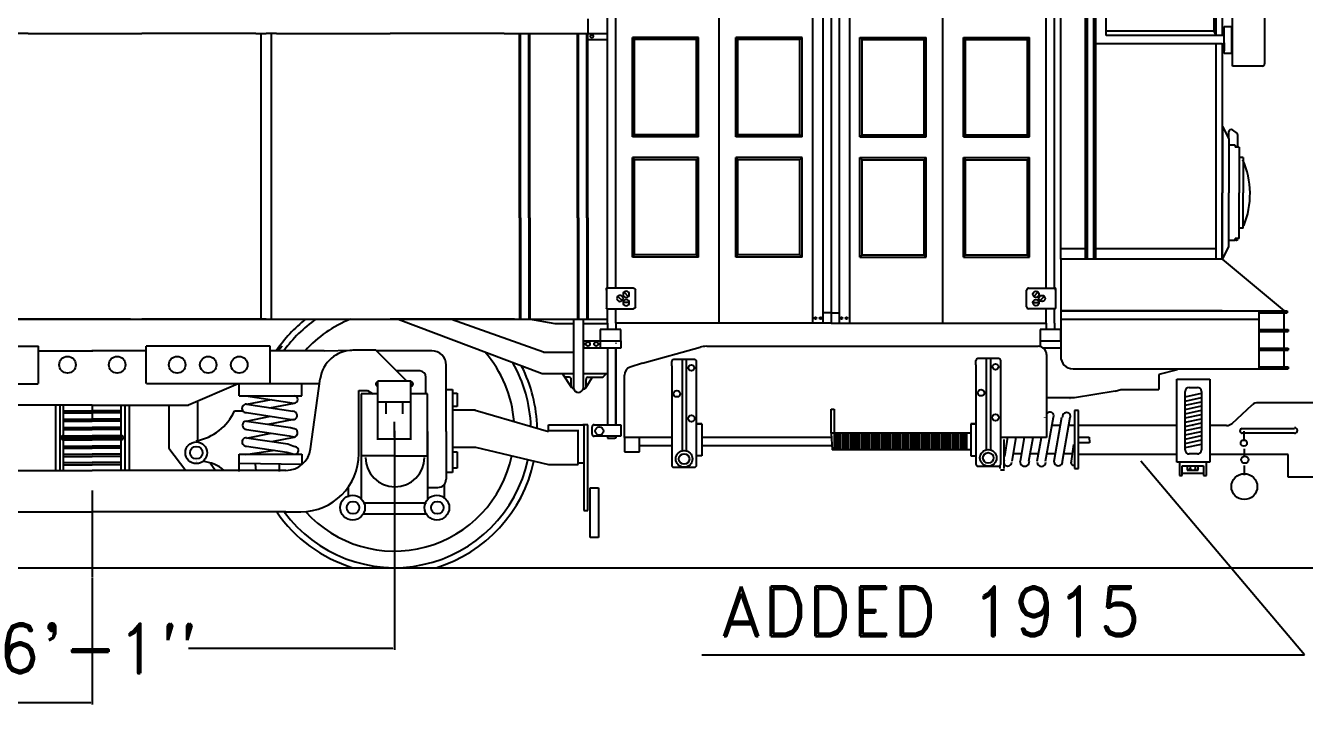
# Model space of a CAD drawing. Extents: x 0 to 750, y -2 to 474.
# Drawn here: x 439.2 to 593.8, y 142 to 224.6 of the extents above; entities that cross this region are included whole.
import ezdxf

# ---------------------------------------------------------------- set-up
doc = ezdxf.new("R2010")
doc.units = 0
doc.layers.get('0').update_dxf_attribs({"color": 1, "linetype": 'CONTINUOUS'})
doc.layers.get('DEFPOINTS').update_dxf_attribs({"linetype": 'CONTINUOUS'})
doc.layers.add('AFTER', color=1, linetype='CONTINUOUS')
doc.styles.add('DIM', font='romand', dxfattribs={"height": 6})
doc.dimstyles.get("Standard").update_dxf_attribs({"dimtxt": 2.5, "dimasz": 2.5, "dimexe": 1.25, "dimexo": 0.625, "dimtad": 1, "dimcen": 2.5, "dimazin": 3, "dimtfac": 1, "dimtmove": 0, "dimatfit": 3})

# ---------------------------------------------------------------- blocks, each defined once
blk = doc.blocks.new('DBRACKET')
for p, q in [((-3.5, 0.25), (-3.5, 1)), ((-3.5, -1), (-3.5, 0.25)), ((-3.25, 1.25), (-0.25, 1.25)), ((-2.125, 0.75), (-2.625, 0.25)), ((-1.375, 0.25), (-1.875, -0.25)), ((-0.25, 1.25), (-0.0625, 1.25)), ((0, 1), (0, 1.1875)), ((0, 1.1875), (0, -1.1875)), ((-0.0625, -1.25), (-3.25, -1.25)), ((-2.75, -0.5), (-2, -0.5))]:
    blk.add_line(p, q)
for centre in [(-2.375, 0.5), (-1.625, 0), (-2.375, -0.5)]:
    blk.add_circle(centre, 0.375)
for centre, radius, start, end in [((-3.25, 1), 0.25, 90, 180), ((-0.0625, 1.1875), 0.0625, 0, 90), ((-3.25, -1), 0.25, 180, 270), ((-0.0625, -1.1875), 0.0625, 270, 0)]:
    blk.add_arc(centre, radius, start, end)
blk = doc.blocks.new('*X2')
at = {"color": 0}
for p, q in [((623.646402, 132.048965), (625.63102, 132.470808)), ((623.646402, 131.537794), (625.63102, 131.959638)), ((623.646402, 131.026624), (625.63102, 131.448468)), ((623.646402, 130.515454), (625.63102, 130.937297)), ((623.646402, 130.004283), (625.63102, 130.426127)), ((623.646402, 129.493113), (625.63102, 129.914957)), ((623.646402, 128.981943), (625.63102, 129.403786)), ((623.646402, 128.470772), (625.63102, 128.892616)), ((623.646402, 127.959602), (625.63102, 128.381446)), ((623.646402, 127.448432), (625.63102, 127.870276)), ((623.646402, 126.937262), (625.63102, 127.359105)), ((623.646402, 126.426091), (625.63102, 126.847935)), ((623.646402, 125.914921), (625.63102, 126.336765))]:
    blk.add_line(p, q, dxfattribs=at)
blk = doc.blocks.new('*D6')
at = {"color": 0, "linetype": 'BYBLOCK'}
for p, q in [((410.737705, 174.552254), (410.737705, 149.184657)), ((483.737705, 174.552254), (483.737705, 149.184657)), ((410.917705, 149.364657), (435.629134, 149.364657)), ((483.557705, 149.364657), (458.846277, 149.364657))]:
    blk.add_line(p, q, dxfattribs=at)
for points in [[(410.917705, 149.334657), (410.917705, 149.394657), (410.737705, 149.364657)], [(483.557705, 149.334657), (483.557705, 149.394657), (483.737705, 149.364657)]]:
    blk.add_solid(points, dxfattribs=at)
at = {"layer": 'DEFPOINTS', "color": 0, "linetype": 'BYBLOCK'}
for p in [(410.737705, 174.614754), (483.737705, 174.614754), (410.737705, 149.364657)]:
    blk.add_point(p, dxfattribs=at)
at = {"color": 0, "linetype": 'BYBLOCK', "style": 'DIM'}
blk.add_text('6\'-1"', height=6, dxfattribs=at).set_placement((435.809134, 146.364657))
blk = doc.blocks.new('*D8')
at = {"color": 0, "linetype": 'BYBLOCK'}
for p, q in [((447.237705, 157.849234), (447.237705, 142.609982)), ((159.737705, 156.23545), (159.737705, 142.609982)), ((159.917705, 142.789982), (297.021991, 142.789982)), ((447.057705, 142.789982), (309.953419, 142.789982))]:
    blk.add_line(p, q, dxfattribs=at)
for points in [[(159.917705, 142.759982), (159.917705, 142.819982), (159.737705, 142.789982)], [(447.057705, 142.759982), (447.057705, 142.819982), (447.237705, 142.789982)]]:
    blk.add_solid(points, dxfattribs=at)
at = {"layer": 'DEFPOINTS', "color": 0, "linetype": 'BYBLOCK'}
for p in [(447.237705, 157.911734), (159.737705, 156.29795), (159.737705, 142.789982)]:
    blk.add_point(p, dxfattribs=at)
at = {"color": 0, "linetype": 'BYBLOCK', "style": 'DIM'}
blk.add_text("24'", height=6, dxfattribs=at).set_placement((297.201991, 139.789982))

msp = doc.modelspace()

# ---------------------------------------------------------------- linework, layer by layer
for p, q in [((564.237705, 196.364754), (564.237705, 267.114754)), ((567.237705, 196.364754), (567.237705, 267.114754)), ((567.487705, 196.364754), (567.487705, 267.114754)), ((568.237705, 196.364754), (568.237705, 267.114754)), ((568.487705, 196.364754), (568.487705, 267.114754)), ((569.737705, 223.364754), (569.737705, 267.114754)), ((522.987705, 188.614754), (522.987705, 265.364754)), ((536.487705, 265.364754), (536.487705, 188.614754)), ((536.487705, 265.364754), (536.487705, 188.614754)), ((549.987705, 188.614754), (549.987705, 265.364754)), ((534.237705, 263.364754), (534.237705, 188.614754)), ((535.487705, 263.364754), (535.487705, 188.614754)), ((537.487705, 263.364754), (537.487705, 188.614754)), ((538.737705, 263.364754), (538.737705, 188.614754)), ((582.737705, 259.364754), (582.737705, 223.864754)), ((582.987705, 235.658744), (582.987705, 223.364754)), ((583.737705, 233.145595), (583.737705, 223.364754)), ((509.487705, 192.864754), (509.487705, 225.864754)), ((510.487705, 192.864754), (510.487705, 225.864754)), ((562.487705, 192.864754), (562.487705, 225.864754)), ((563.487705, 192.864754), (563.487705, 225.864754)), ((584.987705, 219.677254), (584.987705, 225.927254)), ((583.987705, 222.802254), (583.987705, 224.427254)), ((583.987705, 224.427254), (584.862705, 224.427254)), ((584.862705, 224.427254), (584.862705, 221.177254)), ((588.862705, 225.677254), (588.862705, 219.927254)), ((452.987705, 223.614754), (453.237705, 223.614754)), ((453.487705, 223.614754), (453.237705, 223.614754)), ((482.987705, 223.614754), (483.237705, 223.614754)), ((483.487705, 223.614754), (483.237705, 223.614754)), ((520.487705, 223.114754), (512.487705, 223.114754)), ((512.487705, 211.114754), (512.487705, 223.114754)), ((512.487705, 223.114754), (512.737705, 222.864754)), ((520.237705, 222.864754), (512.737705, 222.864754)), ((512.737705, 211.364754), (512.737705, 222.864754)), ((520.237705, 222.864754), (520.487705, 223.114754)), ((520.237705, 211.364754), (520.237705, 222.864754)), ((520.487705, 211.114754), (520.487705, 223.114754)), ((532.987705, 223.114754), (524.987705, 223.114754)), ((524.987705, 211.114754), (524.987705, 223.114754)), ((524.987705, 223.114754), (525.237705, 222.864754)), ((532.737705, 222.864754), (525.237705, 222.864754)), ((525.237705, 211.364754), (525.237705, 222.864754)), ((532.987705, 223.114754), (532.737705, 222.864754)), ((532.737705, 211.364754), (532.737705, 222.864754)), ((532.987705, 211.114754), (532.987705, 223.114754)), ((539.987705, 223.114754), (540.237705, 222.864754)), ((539.987705, 211.114754), (539.987705, 223.114754)), ((539.987705, 223.114754), (547.987705, 223.114754)), ((540.237705, 211.364754), (540.237705, 222.864754)), ((540.237705, 222.864754), (547.737705, 222.864754)), ((547.987705, 223.114754), (547.737705, 222.864754)), ((547.737705, 211.364754), (547.737705, 222.864754)), ((547.987705, 211.114754), (547.987705, 223.114754)), ((552.737705, 222.864754), (552.487705, 223.114754)), ((552.487705, 211.114754), (552.487705, 223.114754)), ((552.487705, 223.114754), (560.487705, 223.114754)), ((552.737705, 211.364754), (552.737705, 222.864754)), ((552.737705, 222.864754), (560.237705, 222.864754)), ((560.487705, 223.114754), (560.237705, 222.864754)), ((560.237705, 211.364754), (560.237705, 222.864754)), ((560.487705, 211.114754), (560.487705, 223.114754)), ((582.737705, 223.864754), (569.737705, 223.864754)), ((582.987705, 223.364754), (569.737705, 223.364754)), ((582.737705, 223.864754), (582.987705, 223.364754)), ((583.737705, 223.364754), (582.987705, 223.364754)), ((583.987705, 223.364754), (583.737705, 223.364754)), ((583.987705, 221.177254), (583.987705, 222.802254)), ((584.862705, 223.677254), (584.987705, 223.677254)), ((583.737705, 222.364754), (568.487705, 222.364754)), ((582.987705, 222.364754), (582.987705, 196.364754)), ((583.737705, 222.364754), (583.737705, 196.364754)), ((583.737705, 222.364754), (583.987705, 222.364754)), ((583.987705, 222.489754), (583.987705, 221.489754)), ((584.862705, 221.177254), (583.987705, 221.177254)), ((584.862705, 221.677254), (584.987705, 221.677254)), ((588.612705, 219.677254), (584.987705, 219.677254)), ((583.737705, 212.364754), (583.737705, 204.364754)), ((583.737705, 212.364754), (583.800205, 212.364754)), ((583.800205, 212.364754), (583.800205, 204.364754)), ((583.800205, 212.364754), (583.800205, 210.864754)), ((583.800205, 212.364754), (584.550205, 210.864754)), ((584.944376, 211.961516), (585.55979, 211.527106)), ((512.737705, 211.364754), (512.487705, 211.114754)), ((520.487705, 211.114754), (512.487705, 211.114754)), ((520.237705, 211.364754), (512.737705, 211.364754)), ((520.237705, 211.364754), (520.487705, 211.114754)), ((525.237705, 211.364754), (524.987705, 211.114754)), ((532.987705, 211.114754), (524.987705, 211.114754)), ((532.737705, 211.364754), (525.237705, 211.364754)), ((532.737705, 211.364754), (532.987705, 211.114754)), ((540.237705, 211.364754), (539.987705, 211.114754)), ((539.987705, 211.114754), (547.987705, 211.114754)), ((540.237705, 211.364754), (547.737705, 211.364754)), ((547.737705, 211.364754), (547.987705, 211.114754)), ((552.737705, 211.364754), (552.487705, 211.114754)), ((552.487705, 211.114754), (560.487705, 211.114754)), ((552.737705, 211.364754), (560.237705, 211.364754)), ((560.237705, 211.364754), (560.487705, 211.114754)), ((584.550205, 210.864754), (584.550205, 211.757274)), ((584.550205, 210.864754), (584.550205, 204.364754)), ((585.612705, 211.424985), (585.612705, 209.864754)), ((585.300205, 210.114754), (584.550205, 210.114754)), ((585.300205, 210.114754), (585.300205, 209.864754)), ((585.800205, 209.864754), (585.300205, 209.864754)), ((585.800205, 209.864754), (585.800205, 204.364754)), ((520.487705, 208.614754), (512.487705, 208.614754)), ((512.487705, 196.614754), (512.487705, 208.614754)), ((512.737705, 208.364754), (512.487705, 208.614754)), ((520.237705, 208.364754), (512.737705, 208.364754)), ((512.737705, 196.864754), (512.737705, 208.364754)), ((520.237705, 208.364754), (520.487705, 208.614754)), ((520.237705, 196.864754), (520.237705, 208.364754)), ((520.487705, 196.614754), (520.487705, 208.614754)), ((532.987705, 208.614754), (524.987705, 208.614754)), ((524.987705, 196.614754), (524.987705, 208.614754)), ((525.237705, 208.364754), (524.987705, 208.614754)), ((532.737705, 208.364754), (525.237705, 208.364754)), ((525.237705, 196.864754), (525.237705, 208.364754)), ((532.737705, 208.364754), (532.987705, 208.614754)), ((532.737705, 196.864754), (532.737705, 208.364754)), ((532.987705, 196.614754), (532.987705, 208.614754)), ((540.237705, 208.364754), (539.987705, 208.614754)), ((539.987705, 196.614754), (539.987705, 208.614754)), ((539.987705, 208.614754), (547.987705, 208.614754)), ((540.237705, 196.864754), (540.237705, 208.364754)), ((540.237705, 208.364754), (547.737705, 208.364754)), ((547.737705, 208.364754), (547.987705, 208.614754)), ((547.737705, 196.864754), (547.737705, 208.364754)), ((547.987705, 196.614754), (547.987705, 208.614754)), ((552.737705, 208.364754), (552.487705, 208.614754)), ((552.487705, 196.614754), (552.487705, 208.614754)), ((552.487705, 208.614754), (560.487705, 208.614754)), ((552.737705, 196.864754), (552.737705, 208.364754)), ((552.737705, 208.364754), (560.237705, 208.364754)), ((560.237705, 208.364754), (560.487705, 208.614754)), ((560.237705, 196.864754), (560.237705, 208.364754)), ((560.487705, 196.614754), (560.487705, 208.614754)), ((586.300205, 208.614754), (585.800205, 208.614754)), ((586.300205, 208.614754), (586.300205, 204.364754)), ((583.737705, 196.364754), (583.737705, 204.364754)), ((583.800205, 196.364754), (583.800205, 204.364754)), ((584.550205, 197.864754), (584.550205, 204.364754)), ((585.800205, 198.864754), (585.800205, 204.364754)), ((586.300205, 200.114754), (586.300205, 204.364754)), ((467.612705, 201.364754), (467.612705, 189.114754)), ((468.862705, 201.364754), (468.862705, 189.114754)), ((498.862705, 201.364754), (498.862705, 189.114754)), ((498.987705, 201.364754), (498.987705, 189.114754)), ((499.987705, 201.364754), (499.987705, 189.114754)), ((500.112705, 201.364754), (500.112705, 189.114754)), ((505.862705, 201.364754), (505.862705, 189.114754)), ((505.987705, 201.364754), (505.987705, 189.114754)), ((506.987705, 201.364754), (506.987705, 189.114754)), ((507.112705, 201.364754), (507.112705, 189.114754)), ((586.300205, 200.114754), (585.800205, 200.114754)), ((585.300205, 198.614754), (584.550205, 198.614754)), ((585.800205, 198.864754), (585.300205, 198.864754)), ((585.300205, 198.614754), (585.300205, 198.864754)), ((512.737705, 196.864754), (512.487705, 196.614754)), ((520.487705, 196.614754), (512.487705, 196.614754)), ((520.237705, 196.864754), (512.737705, 196.864754)), ((520.237705, 196.864754), (520.487705, 196.614754)), ((525.237705, 196.864754), (524.987705, 196.614754)), ((532.987705, 196.614754), (524.987705, 196.614754)), ((532.737705, 196.864754), (525.237705, 196.864754)), ((532.737705, 196.864754), (532.987705, 196.614754)), ((540.237705, 196.864754), (539.987705, 196.614754)), ((539.987705, 196.614754), (547.987705, 196.614754)), ((540.237705, 196.864754), (547.737705, 196.864754)), ((547.737705, 196.864754), (547.987705, 196.614754)), ((552.737705, 196.864754), (552.487705, 196.614754)), ((552.487705, 196.614754), (560.487705, 196.614754)), ((552.737705, 196.864754), (560.237705, 196.864754)), ((560.237705, 196.864754), (560.487705, 196.614754)), ((567.237705, 197.614754), (564.237705, 197.614754)), ((582.987705, 197.614754), (568.487705, 197.614754)), ((583.800205, 196.364754), (584.550205, 197.864754)), ((583.800205, 196.364754), (583.800205, 197.864754)), ((583.737705, 196.364754), (564.237705, 196.364754)), ((564.237705, 196.364754), (564.237705, 184.614754)), ((583.737705, 196.364754), (591.237705, 190.114754)), ((583.737705, 196.364754), (583.800205, 196.364754)), ((509.487705, 188.614754), (509.487705, 190.364754)), ((510.487705, 188.614754), (510.487705, 190.364754)), ((562.487705, 188.614754), (562.487705, 190.364754)), ((563.487705, 188.614754), (563.487705, 190.364754)), ((451.362705, 189.114754), (430.987705, 189.114754)), ((451.862705, 189.114754), (442.112705, 189.114754)), ((451.862705, 189.114754), (442.112705, 189.114754)), ((451.862705, 189.114754), (442.112705, 189.114754)), ((451.862705, 189.114754), (442.112705, 189.114754)), ((442.612705, 189.114754), (452.362705, 189.114754)), ((442.612705, 189.114754), (452.362705, 189.114754)), ((442.612705, 189.114754), (452.362705, 189.114754)), ((442.612705, 189.114754), (452.362705, 189.114754)), ((442.612705, 189.114754), (452.362705, 189.114754)), ((443.112705, 189.114754), (463.487705, 189.114754)), ((443.112705, 189.114754), (463.487705, 189.114754)), ((452.987705, 189.114754), (453.237705, 189.114754)), ((453.487705, 189.114754), (453.237705, 189.114754)), ((463.487705, 189.114754), (509.237705, 189.114754)), ((482.987705, 189.114754), (483.237705, 189.114754)), ((483.487705, 189.114754), (483.237705, 189.114754)), ((501.580007, 182.524757), (484.185328, 189.075544)), ((501.757214, 185.145072), (490.624715, 189.075544)), ((498.237705, 189.114754), (509.487705, 189.114754)), ((503.176062, 188.551481), (499.987705, 189.114754)), ((505.358905, 189.075544), (505.358905, 180.956424)), ((506.559468, 189.075544), (506.559468, 180.698446)), ((536.487705, 189.864754), (535.487705, 189.864754)), ((536.487705, 189.864754), (537.487705, 189.864754)), ((583.737705, 190.114754), (564.237705, 190.114754)), ((564.237705, 190.114754), (588.237705, 190.114754)), ((564.237705, 189.114754), (588.237705, 189.114754)), ((588.237705, 190.114754), (591.612705, 190.114754)), ((588.237705, 183.114754), (588.237705, 190.114754)), ((588.237705, 189.864754), (591.362705, 189.864754)), ((588.237705, 189.864754), (591.612705, 189.864754)), ((591.237705, 187.864754), (591.237705, 189.864754)), ((591.612705, 190.114754), (591.612705, 189.864754)), ((505.358905, 188.551481), (503.176062, 188.551481)), ((509.487705, 188.551481), (506.559468, 188.551481)), ((508.612705, 187.864754), (508.612705, 186.489754)), ((511.112705, 187.864754), (508.612705, 187.864754)), ((509.487705, 188.614754), (509.487705, 187.864754)), ((536.487705, 188.614754), (510.487705, 188.614754)), ((510.487705, 188.614754), (510.487705, 187.864754)), ((511.112705, 186.489754), (511.112705, 187.864754)), ((536.487705, 188.614754), (562.487705, 188.614754)), ((561.737705, 187.864754), (561.737705, 186.489754)), ((564.237705, 187.864754), (561.737705, 187.864754)), ((562.487705, 188.614754), (562.487705, 187.864754)), ((563.487705, 188.614754), (563.487705, 187.864754)), ((564.237705, 186.489754), (564.237705, 187.864754)), ((588.237705, 187.864754), (591.737705, 187.864754)), ((588.237705, 187.614754), (591.737705, 187.614754)), ((591.237705, 185.614754), (591.237705, 187.614754)), ((591.737705, 187.864754), (591.737705, 187.614754)), ((425.737705, 185.864754), (440.737705, 185.864754)), ((440.737705, 181.364754), (440.737705, 185.864754)), ((453.737705, 181.364754), (453.737705, 185.864754)), ((468.737705, 185.864754), (453.737705, 185.864754)), ((468.737705, 181.364754), (468.737705, 185.864754)), ((506.612705, 185.614754), (506.612705, 186.489754)), ((506.612705, 186.489754), (508.612705, 186.489754)), ((509.362705, 185.614754), (506.612705, 185.614754)), ((508.612705, 186.489754), (511.112705, 186.489754)), ((508.612705, 186.489754), (508.612705, 185.864754)), ((508.612705, 186.489754), (508.612705, 185.614754)), ((511.112705, 185.614754), (509.362705, 185.614754)), ((509.487705, 185.614754), (509.487705, 176.364754)), ((510.487705, 186.239754), (510.487705, 186.166205)), ((510.487705, 177.364754), (510.487705, 185.614754)), ((510.487705, 185.614754), (510.487705, 176.364754)), ((511.112705, 186.489754), (511.112705, 185.614754)), ((513.72781, 183.79504), (520.658267, 185.728574)), ((521.464452, 185.838926), (561.533995, 185.838926)), ((561.737705, 186.489754), (561.737705, 185.864754)), ((561.737705, 186.489754), (564.237705, 186.489754)), ((564.237705, 185.614754), (562.112705, 185.614754)), ((564.237705, 186.489754), (564.237705, 185.614754)), ((588.237705, 185.614754), (591.737705, 185.614754)), ((591.737705, 185.614754), (591.737705, 185.364754)), ((440.675205, 185.302254), (447.300205, 185.302254)), ((453.800205, 185.302254), (447.175205, 185.302254)), ((470.862705, 185.302254), (468.737705, 185.302254)), ((475.237459, 185.302254), (470.862705, 185.302254)), ((475.237459, 185.302254), (478.611103, 185.355591)), ((481.495064, 185.357395), (478.731211, 185.357395)), ((485.237705, 181.614754), (481.495064, 185.357395)), ((488.237705, 185.302254), (481.550205, 185.302254)), ((501.757214, 185.145072), (505.359038, 185.145072)), ((519.987705, 184.239754), (517.487705, 184.239754)), ((518.487705, 184.239754), (518.487705, 173.239754)), ((518.987705, 184.239754), (518.987705, 173.216035)), ((553.987705, 183.614754), (553.987705, 184.114754)), ((556.737705, 184.364754), (554.237705, 184.364754)), ((555.237705, 184.364754), (555.237705, 173.364754)), ((555.737705, 184.364754), (555.737705, 173.341035)), ((556.987705, 183.614754), (556.987705, 184.114754)), ((562.533995, 184.838926), (562.533995, 174.838926)), ((588.237705, 185.364754), (591.737705, 185.364754)), ((591.237705, 183.364754), (591.237705, 185.364754)), ((486.800205, 182.864754), (483.987705, 182.864754)), ((489.987705, 175.552254), (489.987705, 183.552254)), ((505.358905, 182.524757), (501.580007, 182.524757)), ((504.060796, 182.52579), (505.14304, 180.865447)), ((509.487705, 182.524757), (506.559468, 182.524757)), ((508.949107, 182.165768), (509.273552, 182.477281)), ((511.580007, 182.524757), (511.546091, 182.524757)), ((513.72781, 183.79504), (512.233049, 183.32333)), ((517.237705, 183.489754), (517.237705, 183.989754)), ((517.237705, 183.489754), (517.237705, 171.489754)), ((520.237705, 183.489754), (520.237705, 183.989754)), ((520.237705, 171.489754), (520.237705, 183.489754)), ((553.987705, 183.614754), (553.987705, 171.614754)), ((556.987705, 171.614754), (556.987705, 183.614754)), ((565.737705, 183.114754), (588.237705, 183.114754)), ((578.301394, 182.997405), (576.089295, 182.448185)), ((588.237705, 183.364754), (591.737705, 183.364754)), ((588.237705, 183.114754), (591.737705, 183.114754)), ((591.737705, 183.364754), (591.737705, 183.114754)), ((429.612705, 181.302254), (440.675205, 181.302254)), ((464.862705, 181.302254), (453.800205, 181.302254)), ((464.862705, 181.302254), (458.862705, 178.739754)), ((470.862705, 181.302254), (464.862705, 181.302254)), ((464.987705, 179.864754), (464.987705, 181.239754)), ((474.685734, 181.302254), (470.862705, 181.302254)), ((472.550205, 179.864754), (472.550205, 181.239754)), ((473.602318, 173.447483), (474.768726, 181.903944)), ((485.737705, 181.614754), (481.737705, 181.614754)), ((481.737705, 174.552254), (481.737705, 181.552254)), ((485.737705, 174.552254), (485.737705, 181.552254)), ((485.737705, 180.114754), (485.737705, 181.114754)), ((487.550205, 180.114754), (487.550205, 182.114754)), ((504.84431, 182.100034), (504.348465, 182.100034)), ((505.09431, 181.083491), (505.09431, 181.850034)), ((505.09431, 181.083491), (505.09431, 180.91611)), ((505.358905, 180.956424), (505.358905, 180.763937)), ((506.852491, 180.814291), (507.647372, 182.064227)), ((506.891535, 180.948446), (506.891535, 181.846102)), ((507.141535, 182.096102), (508.775961, 182.096102)), ((511.533995, 180.905392), (511.533995, 182.369689)), ((511.533995, 181.710505), (511.533995, 181.710505)), ((576.089295, 182.448185), (576.089295, 180.614754)), ((578.267717, 171.83809), (578.267717, 181.879412)), ((578.267717, 181.879412), (582.252335, 181.879412)), ((582.252335, 181.879412), (582.252335, 171.83809)), ((464.987705, 179.864754), (472.550205, 179.864754)), ((465.800205, 179.864754), (471.612705, 178.989754)), ((465.925205, 178.864754), (468.877411, 179.401519)), ((479.425205, 172.857395), (479.425205, 180.489754)), ((479.425205, 180.489754), (480.487705, 180.489754)), ((479.737705, 180.114754), (479.737705, 172.614754)), ((481.737705, 180.114754), (479.737705, 180.114754)), ((480.487705, 180.489754), (481.112705, 180.114754)), ((487.737705, 180.114754), (485.737705, 180.114754)), ((487.737705, 172.614754), (487.737705, 180.114754)), ((489.987705, 180.614754), (490.737705, 180.614754)), ((489.987705, 175.614754), (489.987705, 180.614754)), ((489.987705, 175.614754), (489.987705, 180.614754)), ((490.737705, 180.614754), (490.737705, 170.614754)), ((490.737705, 180.177254), (491.300205, 180.177254)), ((491.300205, 180.177254), (491.300205, 178.552254)), ((505.332565, 180.765822), (505.324641, 180.77652)), ((506.641535, 180.698446), (506.559468, 180.698446)), ((511.533995, 174.838926), (511.533995, 180.905392)), ((565.908346, 179.614754), (562.533995, 179.614754)), ((565.385425, 179.527599), (565.333918, 179.519015)), ((570.826025, 180.43438), (565.908346, 179.614754)), ((570.826025, 180.43438), (571.512736, 180.608733)), ((571.465307, 180.614754), (576.089295, 180.614754)), ((579.267717, 173.33809), (579.267717, 180.379412)), ((579.767717, 180.879412), (580.752335, 180.879412)), ((581.252335, 180.379412), (581.252335, 173.33809)), ((447.237705, 178.739754), (435.612705, 178.739754)), ((442.800205, 178.739754), (442.800205, 170.864754)), ((443.300205, 178.739754), (443.300205, 170.864754)), ((443.737705, 170.857395), (443.737705, 178.739754)), ((443.737705, 178.048574), (447.237705, 178.048574)), ((447.237705, 178.739754), (458.862705, 178.739754)), ((447.237705, 178.739754), (447.237705, 177.03806)), ((450.737705, 178.048574), (447.237705, 178.048574)), ((450.737705, 170.857395), (450.737705, 178.739754)), ((451.175205, 178.739754), (451.175205, 170.864754)), ((451.675205, 178.739754), (451.675205, 170.864754)), ((456.487705, 178.739754), (456.487705, 173.552254)), ((459.925205, 179.114754), (459.925205, 174.451633)), ((464.425205, 178.052254), (465.362705, 178.052254)), ((465.862705, 178.844078), (471.463845, 178.000896)), ((465.862705, 177.832811), (471.314984, 177.012038)), ((468.673317, 178.420975), (471.675205, 178.989754)), ((485.737705, 179.114754), (481.737705, 179.114754)), ((482.737705, 177.677254), (482.737705, 179.114754)), ((484.737705, 177.677254), (484.737705, 179.114754)), ((493.550205, 178.114754), (490.737705, 178.114754)), ((491.300205, 178.552254), (490.800205, 178.552254)), ((493.487705, 178.114754), (502.362705, 175.552254)), ((536.487705, 175.338926), (536.487705, 178.239754)), ((536.487705, 178.239754), (536.862705, 178.239754)), ((536.862705, 178.239754), (536.862705, 174.614754)), ((565.888574, 178.0875), (565.888574, 171.0875)), ((566.388574, 178.0875), (565.888574, 178.0875)), ((566.388574, 174.5875), (566.388574, 178.0875)), ((584.961946, 176.538363), (587.388464, 178.762672)), ((595.737705, 179.025518), (588.064189, 179.025518)), ((443.737705, 177.798574), (447.237705, 177.798574)), ((443.737705, 177.048574), (447.237705, 177.048574)), ((443.737705, 176.798574), (447.237705, 176.798574)), ((450.737705, 177.798574), (447.237705, 177.798574)), ((450.737705, 177.048574), (447.237705, 177.048574)), ((450.737705, 176.798574), (447.237705, 176.798574)), ((465.862705, 176.802254), (468.748939, 177.398324)), ((465.862705, 176.821544), (471.166124, 176.023179)), ((468.485218, 176.426757), (471.612705, 177.052254)), ((471.314984, 177.012038), (471.612705, 176.989754)), ((483.737705, 174.886349), (483.737705, 176.739754)), ((502.362705, 176.364754), (506.612705, 176.364754)), ((502.362705, 175.739754), (502.362705, 176.364754)), ((507.112705, 176.375), (506.5, 176.375)), ((506.612705, 176.364754), (506.612705, 171.739754)), ((507.112705, 166), (507.112705, 176.375)), ((507.862705, 176.364754), (511.112705, 176.364754)), ((510.487705, 176.364754), (510.487705, 177.364754)), ((511.112705, 176.364754), (511.112705, 174.989754)), ((520.862705, 176.489754), (520.237705, 176.489754)), ((520.362705, 176.489754), (520.862705, 176.489754)), ((520.862705, 176.489754), (520.862705, 172.614754)), ((553.362705, 176.489754), (553.987705, 176.489754)), ((553.362705, 176.489754), (553.362705, 172.614754)), ((553.862705, 176.489754), (553.362705, 176.489754)), ((443.737705, 176.048574), (447.237705, 176.048574)), ((443.737705, 175.798574), (447.237705, 175.798574)), ((443.737705, 175.048574), (447.237705, 175.048574)), ((443.737705, 174.798574), (447.237705, 174.798574)), ((450.737705, 176.048574), (447.237705, 176.048574)), ((450.737705, 175.798574), (447.237705, 175.798574)), ((450.737705, 175.048574), (447.237705, 175.048574)), ((450.737705, 174.798574), (447.237705, 174.798574)), ((465.862705, 175.810276), (471.017263, 175.034321)), ((465.862705, 174.739754), (468.860868, 175.35894)), ((465.862705, 174.799009), (470.868403, 174.045463)), ((468.922457, 174.338401), (471.612705, 174.864754)), ((471.017263, 175.034321), (471.550205, 174.927254)), ((471.166124, 176.023179), (471.612705, 175.927254)), ((479.737705, 175.552254), (479.737705, 168.802254)), ((483.737704, 174.886349), (483.737704, 175.614754)), ((483.737705, 175.614754), (483.737705, 172.614754)), ((487.737705, 175.552254), (487.737705, 168.802254)), ((489.987705, 175.552254), (489.987705, 169.802254)), ((505.925205, 175.614754), (502.237705, 175.614754)), ((505.925205, 171.552254), (505.925205, 175.739754)), ((507.612705, 175.239754), (507.612705, 176.114754)), ((511.112705, 174.989754), (507.862705, 174.989754)), ((509.487705, 174.989754), (509.487705, 174.739754)), ((509.487705, 174.739754), (510.362705, 174.739754)), ((510.487705, 174.739754), (510.362705, 174.739754)), ((510.487705, 174.739754), (510.487705, 174.989754)), ((510.487705, 174.989754), (510.487705, 174.739754)), ((517.237705, 174.838926), (511.533995, 174.838926)), ((511.533995, 174.838926), (511.533995, 173.114754)), ((513.362705, 173.114754), (513.362705, 174.864754)), ((536.518955, 174.838926), (520.862705, 174.838926)), ((553.362705, 175.338926), (536.487705, 175.338926)), ((536.487705, 175.338926), (536.612705, 173.338926)), ((536.862705, 175.364754), (536.862705, 173.338926)), ((537.112705, 175.364754), (537.112705, 173.338926)), ((537.362705, 175.364754), (537.362705, 173.338926)), ((537.612705, 175.364754), (537.612705, 173.338926)), ((537.862705, 175.364754), (537.862705, 173.338926)), ((538.112705, 175.364754), (538.112705, 173.338926)), ((538.362705, 175.364754), (538.362705, 173.338926)), ((538.612705, 175.364754), (538.612705, 173.338926)), ((538.862705, 175.364754), (538.862705, 173.338926)), ((539.112705, 175.364754), (539.112705, 173.338926)), ((539.362705, 175.364754), (539.362705, 173.338926)), ((539.612705, 175.364754), (539.612705, 173.338926)), ((539.862705, 175.364754), (539.862705, 173.338926)), ((540.112705, 175.364754), (540.112705, 173.338926)), ((540.362705, 175.364754), (540.362705, 173.338926)), ((540.612705, 175.364754), (540.612705, 173.338926)), ((540.862705, 175.364754), (540.862705, 173.338926)), ((541.112705, 175.364754), (541.112705, 173.338926)), ((541.362705, 175.364754), (541.362705, 173.338926)), ((541.612705, 175.364754), (541.612705, 173.338926)), ((541.862705, 175.364754), (541.862705, 173.338926)), ((542.112705, 175.364754), (542.112705, 173.338926)), ((542.362705, 175.364754), (542.362705, 173.338926)), ((542.612705, 175.364754), (542.612705, 173.338926)), ((542.862705, 175.364754), (542.862705, 173.338926)), ((543.112705, 175.364754), (543.112705, 173.338926)), ((543.362705, 175.364754), (543.362705, 173.338926)), ((543.612705, 175.364754), (543.612705, 173.338926)), ((543.862705, 175.364754), (543.862705, 173.338926)), ((544.112705, 175.364754), (544.112705, 173.338926)), ((544.362705, 175.364754), (544.362705, 173.338926)), ((544.612705, 175.364754), (544.612705, 173.338926)), ((544.862705, 175.364754), (544.862705, 173.338926)), ((545.112705, 175.364754), (545.112705, 173.338926)), ((545.362705, 175.364754), (545.362705, 173.338926)), ((545.612705, 175.364754), (545.612705, 173.338926)), ((545.862705, 175.364754), (545.862705, 173.338926)), ((546.112705, 175.364754), (546.112705, 173.338926)), ((546.362705, 175.364754), (546.362705, 173.338926)), ((546.612705, 175.364754), (546.612705, 173.338926)), ((546.862705, 175.364754), (546.862705, 173.338926)), ((547.112705, 175.364754), (547.112705, 173.338926)), ((547.362705, 175.364754), (547.362705, 173.338926)), ((547.612705, 175.364754), (547.612705, 173.338926)), ((547.862705, 175.364754), (547.862705, 173.338926)), ((548.112705, 175.364754), (548.112705, 173.338926)), ((548.362705, 175.364754), (548.362705, 173.338926)), ((548.612705, 175.364754), (548.612705, 173.338926)), ((548.862705, 175.364754), (548.862705, 173.338926)), ((549.112705, 175.364754), (549.112705, 173.338926)), ((549.362705, 175.364754), (549.362705, 173.338926)), ((549.612705, 175.364754), (549.612705, 173.338926)), ((549.862705, 175.364754), (549.862705, 173.338926)), ((550.112705, 175.364754), (550.112705, 173.338926)), ((550.362705, 175.364754), (550.362705, 173.338926)), ((550.612705, 175.364754), (550.612705, 173.338926)), ((550.862705, 175.364754), (550.862705, 173.338926)), ((551.112705, 175.364754), (551.112705, 173.338926)), ((551.362705, 175.364754), (551.362705, 173.338926)), ((551.612705, 175.364754), (551.612705, 173.338926)), ((551.862705, 175.364754), (551.862705, 173.338926)), ((552.112705, 175.364754), (552.112705, 173.338926)), ((552.362705, 175.364754), (552.362705, 173.338926)), ((552.612705, 175.364754), (552.612705, 173.338926)), ((552.862705, 175.364754), (552.862705, 173.338926)), ((562.533995, 174.838926), (556.987705, 174.838926)), ((557.821644, 174.886349), (557.448086, 172.555327)), ((564.122322, 176.261053), (563.250687, 176.261053)), ((565.890496, 176.261053), (565.218092, 176.261053)), ((566.362705, 176.275518), (566.362705, 172.775518)), ((578.267717, 176.275518), (566.362705, 176.275518)), ((566.388574, 174.886349), (567.683574, 174.886349)), ((567.683574, 174.886349), (567.733382, 174.169111)), ((580.235122, 176.275518), (580.185314, 176.275518)), ((584.286221, 176.275518), (582.252335, 176.275518)), ((586.175205, 175.900518), (592.487705, 175.900518)), ((586.175205, 175.400518), (592.487705, 175.400518)), ((586.362705, 175.588018), (586.362705, 174.588018)), ((443.737705, 174.548574), (447.237705, 174.548574)), ((443.737705, 173.798574), (447.237705, 173.798574)), ((443.737705, 173.548574), (447.237705, 173.548574)), ((450.737705, 174.548574), (447.237705, 174.548574)), ((450.737705, 173.798574), (447.237705, 173.798574)), ((450.737705, 173.548574), (447.237705, 173.548574)), ((456.487705, 173.552254), (458.550205, 170.864754)), ((469.269554, 173.274883), (465.737705, 172.739754)), ((465.862705, 173.787742), (470.719543, 173.056605)), ((470.868403, 174.045463), (471.675205, 173.739754)), ((485.737705, 174.614754), (481.737705, 174.614754)), ((482.737705, 174.552254), (482.737705, 174.614754)), ((484.737705, 174.552254), (484.737705, 174.614754)), ((490.737705, 173.677254), (493.550205, 173.677254)), ((493.550205, 173.677254), (502.362705, 171.552254)), ((517.237705, 173.838926), (513.362705, 173.838926)), ((536.581455, 173.838926), (520.862705, 173.838926)), ((553.362705, 173.338926), (536.612705, 173.338926)), ((557.388574, 171.0875), (557.388574, 174.5875)), ((565.541842, 171.95763), (565.840689, 173.989802)), ((566.388574, 171.0875), (566.388574, 174.5875)), ((567.733382, 174.169111), (566.388574, 174.169111)), ((586.425205, 173.463018), (586.425205, 172.463018)), ((443.737705, 172.798574), (447.237705, 172.798574)), ((443.737705, 172.548574), (447.237705, 172.548574)), ((443.737705, 171.798574), (447.237705, 171.798574)), ((450.737705, 172.798574), (447.237705, 172.798574)), ((450.737705, 172.548574), (447.237705, 172.548574)), ((450.737705, 171.798574), (447.237705, 171.798574)), ((460.4573, 173.182322), (460.499529, 173.1232)), ((461.456373, 171.783619), (462.112705, 170.864754)), ((464.987705, 170.739754), (464.987705, 172.802254)), ((464.987705, 172.802254), (472.550205, 172.802254)), ((465.050205, 171.739754), (472.550205, 171.614754)), ((470.719543, 173.056605), (471.612705, 172.802254)), ((472.550205, 172.802254), (472.550205, 171.739754)), ((483.737705, 172.614754), (479.737705, 172.614754)), ((483.737705, 172.614754), (487.737705, 172.614754)), ((490.737705, 173.114754), (491.300205, 173.114754)), ((491.300205, 173.114754), (491.300205, 171.114754)), ((506.612705, 171.739754), (505.925205, 171.739754)), ((506.612705, 171.739754), (506.612705, 166)), ((511.533995, 173.114754), (513.362705, 173.114754)), ((520.862705, 172.614754), (520.237705, 172.614754)), ((553.362705, 172.614754), (553.987705, 172.614754)), ((559.440396, 172.854176), (558.56876, 172.854176)), ((561.457608, 172.854176), (560.610877, 172.854176)), ((563.499725, 172.854176), (562.62809, 172.854176)), ((565.59165, 172.854176), (564.670207, 172.854176)), ((578.267717, 172.775518), (566.362705, 172.775518)), ((593.683208, 148.58765), (573.90954, 171.95763)), ((582.252335, 171.83809), (578.267717, 171.83809)), ((578.575507, 171.844441), (578.575507, 170.258773)), ((580.752335, 172.83809), (579.767717, 172.83809)), ((581.834439, 170.258773), (581.834439, 171.844441)), ((591.737705, 172.775518), (582.252335, 172.775518)), ((591.737705, 170.025518), (591.737705, 172.775518)), ((423.844956, 170.857395), (447.237705, 170.857395)), ((443.737705, 171.548574), (447.237705, 171.548574)), ((450.737705, 171.548574), (447.237705, 171.548574)), ((470.630454, 170.857395), (447.237705, 170.857395)), ((466.925205, 171.614754), (466.987705, 170.864754)), ((469.800205, 171.614754), (469.800205, 170.739754)), ((490.737705, 170.614754), (489.987705, 170.614754)), ((491.300205, 171.114754), (490.737705, 171.114754)), ((502.362705, 171.552254), (505.925205, 171.552254)), ((517.487705, 171.239754), (519.987705, 171.239754)), ((554.237705, 171.364754), (556.737705, 171.364754)), ((556.888574, 171.415409), (556.888574, 171.0875)), ((556.950009, 170.941544), (557.448086, 170.941544)), ((565.888574, 171.0875), (566.388574, 171.0875)), ((578.575507, 170.258773), (578.91288, 170.258773)), ((578.91288, 171.417098), (581.497066, 171.417098)), ((578.91288, 170.258773), (578.91288, 171.417098)), ((578.91288, 170.517428), (581.497066, 170.517428)), ((579.519683, 171.417098), (579.519683, 170.899788)), ((579.519683, 170.899788), (580.855119, 170.899788)), ((579.8758, 171.417098), (579.8758, 170.899788)), ((580.499003, 171.417098), (580.499003, 170.899788)), ((580.855119, 170.899788), (580.855119, 171.417098)), ((581.497066, 171.417098), (581.497066, 170.258773)), ((581.497066, 170.258773), (581.834439, 170.258773)), ((586.425205, 171.463018), (586.425205, 170.275518)), ((478.175205, 167.614754), (478.175205, 168.927254)), ((479.737705, 168.802254), (479.737705, 167.302254)), ((487.737705, 168.802254), (488.987705, 168.802254)), ((487.737705, 168.802254), (487.737705, 167.364754)), ((489.737705, 169.177254), (489.737705, 167.427254)), ((507.375, 168.75), (508.375, 168.75)), ((507.375, 162.75), (507.375, 168.75)), ((508.375, 168.75), (508.375, 162.75)), ((595.737705, 170.025518), (591.737705, 170.025518)), ((447.237705, 168.431213), (447.237705, 164.546178)), ((423.844956, 165.857395), (447.237705, 165.857395)), ((470.630454, 165.857395), (447.237705, 165.857395)), ((470.630454, 165.857395), (472.425205, 165.857395)), ((479.925205, 165.614754), (487.675205, 165.614754)), ((479.987705, 166.927254), (487.612705, 166.927254)), ((506.612705, 166), (507.112705, 166)), ((447.237705, 164.546178), (447.237705, 157.911734)), ((508.375, 162.75), (507.375, 162.75)), ((394.737705, 159.114754), (463.487705, 159.114754)), ((394.737705, 159.114754), (463.487705, 159.114754)), ((430.987705, 159.114754), (499.987705, 159.114754)), ((483.737705, 159.114754), (499.737705, 159.114754)), ((499.987705, 159.114754), (621.6875, 159.114754)), ((520.864311, 148.58765), (593.683208, 148.58765))]:
    msp.add_line(p, q)
at = {"color": 1}
for p, q in [((509.487705, 201.364754), (509.487705, 225.864754)), ((507.112705, 225.364754), (507.112705, 223.614754)), ((439.487705, 223.614754), (438.237705, 223.614754)), ((439.487705, 223.614754), (452.987705, 223.614754)), ((466.987705, 223.614754), (453.487705, 223.614754)), ((466.987705, 223.614754), (468.237705, 223.614754)), ((467.612705, 223.614754), (467.612705, 201.364754)), ((469.487705, 223.614754), (468.237705, 223.614754)), ((468.862705, 223.614754), (468.862705, 201.364754)), ((469.487705, 223.614754), (482.987705, 223.614754)), ((496.987705, 223.614754), (483.487705, 223.614754)), ((496.987705, 223.614754), (498.237705, 223.614754)), ((498.237705, 223.614754), (509.487705, 223.614754)), ((498.862705, 201.364754), (498.862705, 223.614754)), ((498.987705, 201.364754), (498.987705, 223.614754)), ((499.987705, 201.364754), (499.987705, 223.614754)), ((500.112705, 201.364754), (500.112705, 223.614754)), ((505.862705, 201.364754), (505.862705, 223.614754)), ((505.987705, 201.364754), (505.987705, 223.614754)), ((506.987705, 201.364754), (506.987705, 223.614754)), ((507.112705, 201.364754), (507.112705, 223.614754)), ((507.112705, 222.864754), (509.487705, 222.864754)), ((438.237705, 189.114754), (452.987705, 189.114754)), ((468.237705, 189.114754), (453.487705, 189.114754)), ((468.237705, 189.114754), (482.987705, 189.114754)), ((498.237705, 189.114754), (483.487705, 189.114754))]:
    msp.add_line(p, q, dxfattribs=at)
at = {"color": 0}
for p, q in [((562.336133, 177.253968), (562.340219, 177.277139)), ((562.417672, 171.95763), (563.355645, 177.277139)), ((563.433099, 171.95763), (564.371072, 177.277139)), ((564.448526, 171.95763), (565.386499, 177.277139)), ((558.355966, 171.95763), (558.864016, 174.838926)), ((559.371393, 171.95763), (559.879443, 174.838926)), ((560.386819, 171.95763), (560.894869, 174.838926)), ((561.402246, 171.95763), (561.910296, 174.838926))]:
    msp.add_line(p, q, dxfattribs=at)
for points in [[(470.175349, 185.864754), (469.675205, 185.302254)], [(470.807604, 185.864754), (470.300205, 185.302254)]]:
    msp.add_lwpolyline(points)
at = {"color": 1}
msp.add_circle((507.593766, 223.249981), 0.1875, dxfattribs=at)
for centre, radius in [((585.487705, 198.739754), 0.125), ((534.612705, 189.239754), 0.125), ((535.237705, 189.239754), 0.125), ((537.737705, 189.239754), 0.125), ((538.362705, 189.239754), 0.125), ((507.112705, 186.114754), 0.25), ((508.112705, 186.114754), 0.25), ((444.237705, 183.614754), 1), ((450.237705, 183.614754), 1), ((457.487705, 183.614754), 1), ((461.237705, 183.614754), 1), ((464.987705, 183.614754), 1), ((519.612705, 183.239754), 0.353553), ((556.362705, 183.364754), 0.353553), ((517.862705, 180.114754), 0.395285), ((554.612705, 180.239754), 0.395285), ((519.612705, 177.114754), 0.395285), ((556.362705, 177.239754), 0.395285), ((508.487705, 175.614754), 0.5), ((459.800205, 172.989754), 1.313987), ((459.800205, 172.989754), 0.7526), ((518.737705, 172.239754), 1.007782), ((555.487705, 172.364754), 1.007782), ((586.362705, 174.150518), 0.375), ((518.737705, 172.239754), 0.637377), ((555.487705, 172.364754), 0.637377), ((586.487705, 172.150518), 0.4375), ((586.425205, 168.900518), 1.5625), ((478.675205, 166.364754), 1.5), ((478.737705, 166.364754), 0.75), ((488.862705, 166.364754), 1.5), ((488.925205, 166.364754), 0.75)]:
    msp.add_circle(centre, radius)
for centre, radius, start, end in [((588.612705, 219.927254), 0.25, 270, 0), ((584.800205, 211.757274), 0.25, 54.782407, 180), ((585.487705, 211.424985), 0.125, 0, 54.782407), ((576.857897, 204.217218), 10.255869, 337.936431, 23.853916), ((483.737705, 175.614754), 17.25, 128.49995, 145.833881), ((483.737705, 175.614754), 16.5, 125.096801, 144.047014), ((483.737705, 175.614754), 14.5, 111.40335, 138.079144), ((521.464452, 182.838926), 3, 90, 105.588613), ((561.533995, 184.838926), 1, 0, 90), ((478.731211, 181.357395), 4, 90, 172.146687), ((488.237705, 183.552254), 1.75, 0, 90), ((483.737705, 175.614754), 14.5, 4.515292, 40.963403), ((517.487705, 183.989754), 0.25, 90, 180), ((519.987705, 183.989754), 0.25, 0, 90), ((554.237705, 184.114754), 0.25, 90, 180), ((556.737705, 184.114754), 0.25, 0, 90), ((565.737705, 184.614754), 1.5, 180, 270), ((486.800205, 182.114754), 0.75, 0, 90), ((483.737705, 175.614754), 16.5, 1.923207, 29.989796), ((483.737705, 175.614754), 17.25, 1.114262, 27.045135), ((512.533995, 182.369689), 1, 107.514425, 180), ((481.737705, 181.302254), 0.25, 90, 270), ((485.737705, 181.302254), 0.25, 270, 90), ((504.84431, 181.850034), 0.25, 0, 90), ((505.369407, 181.012998), 0.270209, 164.853883, 269.028798), ((506.641535, 180.948446), 0.25, 270, 0), ((507.141535, 181.846102), 0.25, 90, 180), ((508.775961, 182.346102), 0.25, 270, 313.835086), ((471.612705, 179.429486), 0.439732, 270, 81.828766), ((505.967914, 180.906871), 0.625, 193.042825, 346.957175), ((579.767717, 180.379412), 0.5, 90, 180), ((580.752335, 180.379412), 0.5, 0, 90), ((458.649962, 180.657736), 6.335769, 280.459909, 335.717637), ((465.827289, 178.338445), 0.506872, 85.993382, 274.006618), ((471.463845, 177.484367), 0.516529, 286.74986, 90), ((562.944506, 177.424927), 0.45535, 341.061142, 143.53952), ((564.944149, 177.362274), 0.480771, 349.800314, 190.199686), ((588.064189, 178.025518), 1, 90, 132.510447), ((465.870918, 176.31591), 0.5057, 90.930617, 269.069383), ((507.862705, 176.114754), 0.25, 90, 180), ((584.286221, 177.275518), 1, 270, 312.510447), ((443.737705, 174.798574), 0.25, 90, 270), ((450.737705, 174.798574), 0.25, 270, 90), ((465.834711, 174.293375), 0.506408, 86.831091, 273.168909), ((471.493251, 175.389304), 0.537979, 282.829016, 90.590657), ((507.862705, 175.239754), 0.25, 180, 270), ((586.175205, 175.619268), 0.28125, 90, 270), ((592.487705, 175.681768), 0.34375, 270, 90), ((470.630454, 173.857395), 3, 270, 352.146687), ((471.668078, 173.269396), 0.470412, 263.239902, 89.131949), ((579.767717, 173.33809), 0.5, 180, 270), ((580.752335, 173.33809), 0.5, 270, 0), ((460.26609, 167.490015), 4.455538, 95.122666, 95.194429), ((460.26609, 167.490015), 4.455538, 49.237794, 85.923209), ((483.737705, 175.614754), 16.5, 216.25323, 347.88991), ((472.425205, 172.857395), 7, 270, 0), ((483.737705, 175.614754), 14.5, 222.170685, 348.089562), ((483.800205, 172.427254), 3.5625, 180, 0), ((483.737705, 175.614754), 17.25, 286.957426, 347.82698), ((557.836029, 171.869096), 0.484685, 154.57712, 356.332242), ((559.888665, 171.932941), 0.573321, 177.531903, 2.468097), ((561.91833, 171.849589), 0.510659, 181.290217, 358.709783), ((563.947995, 171.947086), 0.523087, 178.845009, 1.154991), ((565.754523, 171.780397), 0.276848, 140.194663, 299.41601), ((517.487705, 171.489754), 0.25, 180, 270), ((519.987705, 171.489754), 0.25, 270, 0), ((554.237705, 171.614754), 0.25, 180, 270), ((556.737705, 171.614754), 0.25, 270, 0), ((556.737705, 171.614754), 0.25, 270, 0), ((579.697741, 171.066424), 0.178223, 177.531903, 2.468097), ((580.195601, 171.317211), 0.418392, 223.517749, 316.482251), ((580.685261, 171.074099), 0.186258, 180, 0), ((488.987705, 169.802254), 1, 270, 0), ((483.737705, 175.614754), 17.25, 214.447025, 253.042574)]:
    msp.add_arc(centre, radius, start, end)

# ---------------------------------------------------------------- block references
at = {"xscale": -1}
msp.add_blockref('DBRACKET', (509.362705, 191.614754), dxfattribs=at)
for name, p in [('DBRACKET', (563.612705, 191.614754)), ('*X2', (-44.378685, 47.696277))]:
    msp.add_blockref(name, p)

# ---------------------------------------------------------------- texts
at = {"style": 'DIM'}
msp.add_text('ADDED 1915', height=6, dxfattribs=at).set_placement((523.055851, 150.858901))

# ---------------------------------------------------------------- dimensions: what is measured, and where the dimension line sits
dim = msp.add_linear_dim(base=(159.737705, 142.789982), p1=(447.237705, 157.911734), p2=(159.737705, 156.29795), text="24'", dimstyle='Standard')
dim.commit()
dim.dimension.update_dxf_attribs({"geometry": '*D8', "text_midpoint": (303.487705, 142.789982)})
at = {"layer": 'AFTER'}
dim = msp.add_linear_dim(base=(410.737705, 149.364657), p1=(483.737705, 174.614754), p2=(410.737705, 174.614754), dimstyle='Standard', dxfattribs=at)
dim.commit()
dim.dimension.update_dxf_attribs({"geometry": '*D6', "text_midpoint": (447.237705, 149.364657)})

doc.saveas('drawing.dxf')
